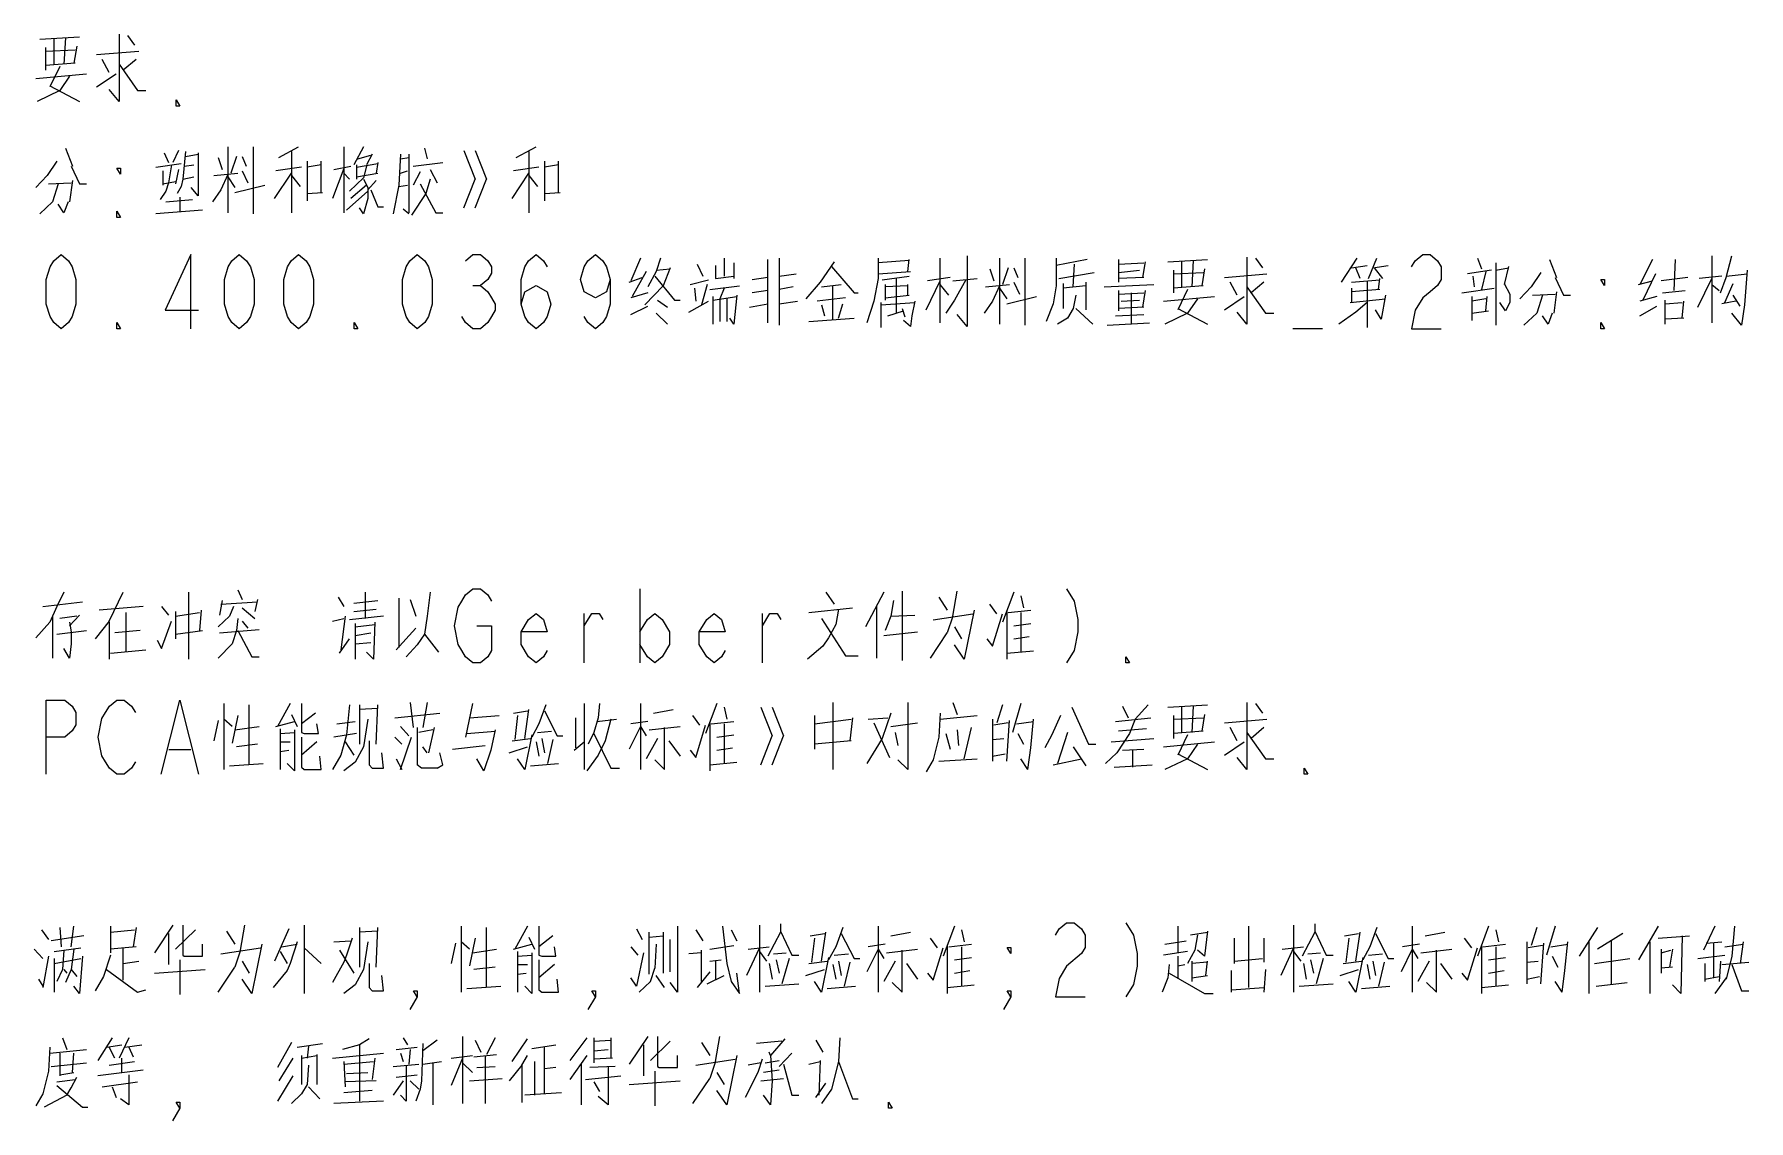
# Model space of a CAD drawing. Header units: millimetres. Extents: x 7 to 507, y -14 to 339.
# Drawn here: x 92.76 to 138.97, y 53.73 to 83 of the extents above; entities that cross this region are included whole.
import ezdxf

# ---------------------------------------------------------------- set-up
doc = ezdxf.new("R2010")
doc.units = ezdxf.units.MM
doc.header["$LTSCALE"] = 23.1
doc.layers.get('0').update_dxf_attribs({"linetype": 'CONTINUOUS'})

msp = doc.modelspace()

# ---------------------------------------------------------------- linework, layer by layer
at = {"color": 2}
for p, q in [((92.9084, 82.8668), (93.975, 82.9313)), ((93.2893, 82.1894), (93.2893, 82.8668)), ((93.5941, 82.899), (93.556, 82.1894)), ((95.2703, 82.9635), (95.4607, 82.7055)), ((93.0607, 82.641), (93.0607, 82.0281)), ((93.0607, 82.5442), (93.8607, 82.5765)), ((93.8988, 82.6732), (93.8226, 82.2216)), ((94.4322, 82.4474), (95.575, 82.5442)), ((94.775, 81.9635), (94.5845, 82.3184)), ((95.4988, 82.3184), (95.156, 82.0281)), ((92.7941, 81.8023), (94.1655, 81.9313)), ((93.8607, 82.2216), (93.0607, 82.1571)), ((93.4417, 82.1248), (93.175, 81.5764)), ((94.4322, 81.5764), (94.9655, 81.9313)), ((93.175, 81.6087), (93.975, 81.1894)), ((97.975, 79.9635), (97.975, 78.1894)), ((98.6607, 78.1571), (98.6607, 79.9635)), ((99.3465, 79.6732), (99.8798, 79.9635)), ((101.0988, 79.9635), (101.0988, 78.1894)), ((101.6322, 79.9635), (101.3655, 79.4797)), ((105.7465, 79.6732), (106.2798, 79.9635)), ((93.5941, 79.9313), (93.7845, 79.4474)), ((96.0322, 79.4152), (96.7179, 79.5119)), ((96.2607, 79.8023), (96.375, 79.5442)), ((96.6417, 79.8668), (96.4893, 79.5442)), ((96.8322, 79.7055), (97.175, 79.77)), ((97.7084, 79.6732), (97.8226, 79.3506)), ((98.2036, 79.7055), (98.0512, 79.2539)), ((98.356, 79.7055), (98.4703, 79.4474)), ((99.6893, 79.8345), (99.6893, 78.1894)), ((100.1084, 79.5764), (100.1084, 78.5119)), ((100.4893, 78.7377), (100.4893, 79.5764)), ((101.4417, 79.4152), (102.0131, 79.5119)), ((101.4798, 79.641), (101.8226, 79.7377)), ((101.8607, 79.77), (101.7084, 79.4797)), ((102.0131, 79.5442), (101.975, 79.2539)), ((102.6226, 79.77), (102.5845, 78.9313)), ((102.6226, 79.641), (102.8512, 79.6732)), ((102.8512, 79.77), (102.8512, 78.1894)), ((102.9655, 79.4474), (103.7655, 79.5442)), ((103.2703, 79.9313), (103.3465, 79.641)), ((104.3369, 79.8668), (104.6417, 79.0926)), ((104.6417, 79.8668), (104.9465, 79.0926)), ((106.0893, 79.8345), (106.0893, 78.1894)), ((106.5084, 79.5764), (106.5084, 78.5119)), ((106.8893, 78.7377), (106.8893, 79.5764)), ((93.7845, 79.0603), (93.7084, 78.4797)), ((96.2226, 79.3184), (96.2226, 78.9313)), ((96.2226, 78.9635), (96.5655, 79.0281)), ((96.6417, 79.3506), (96.5655, 78.9635)), ((96.756, 79.0926), (97.0607, 79.1571)), ((96.7941, 79.4474), (97.0607, 79.4797)), ((97.5941, 79.1893), (98.2417, 79.2539)), ((97.975, 79.1571), (98.1655, 78.8668)), ((98.356, 79.3184), (98.5084, 78.9958)), ((99.2322, 78.5765), (99.6893, 79.2539)), ((99.956, 79.4152), (99.2703, 79.3184)), ((99.6893, 79.1893), (99.9179, 78.899)), ((100.4893, 79.4797), (100.1084, 79.4152)), ((101.0988, 79.3829), (100.7941, 78.5765)), ((100.8322, 79.3506), (101.2893, 79.4474)), ((101.0988, 79.2539), (101.2512, 79.0926)), ((101.4417, 79.4797), (101.4417, 79.0926)), ((101.4417, 79.1571), (102.0131, 79.2539)), ((101.975, 79.0603), (101.7465, 78.8023)), ((102.6226, 79.2539), (102.8131, 79.3184)), ((103.156, 79.2861), (102.9655, 78.9313)), ((103.4226, 79.3506), (103.6131, 78.9958)), ((104.3369, 78.3184), (104.6417, 79.0926)), ((104.6417, 78.3184), (104.9465, 79.0926)), ((105.6322, 78.5765), (106.0893, 79.2539)), ((106.356, 79.4152), (105.6703, 79.3184)), ((106.0893, 79.1893), (106.3179, 78.899)), ((106.8893, 79.4797), (106.5084, 79.4152)), ((93.1369, 78.9635), (93.7465, 78.9958)), ((96.6798, 78.6087), (96.6798, 78.2216)), ((98.1655, 78.7377), (98.9655, 78.9313)), ((100.1084, 78.7055), (100.5274, 78.7377)), ((101.7465, 78.77), (101.175, 78.2539)), ((101.7084, 78.9313), (101.2893, 78.5765)), ((102.5845, 78.9313), (102.4322, 78.1571)), ((102.5845, 78.899), (102.8131, 78.9313)), ((106.5084, 78.7055), (106.9274, 78.7377)), ((97.2893, 78.2539), (96.0322, 78.1571)), ((96.2988, 78.4797), (97.0226, 78.5442)), ((101.6322, 78.1571), (101.5179, 78.3184)), ((102.8512, 78.1571), (102.6988, 78.2861)), ((109.0988, 76.9635), (108.8322, 76.3506)), ((110.6226, 76.8023), (110.775, 76.4797)), ((111.3465, 76.9635), (111.3465, 76.4797)), ((111.6131, 76.8345), (111.6131, 76.4152)), ((112.5274, 75.2216), (112.5274, 76.9313)), ((112.8322, 76.9635), (112.8322, 75.1571)), ((115.4988, 76.9635), (115.4988, 76.4152)), ((116.3369, 76.899), (115.4988, 76.8345)), ((116.2988, 76.6087), (116.3369, 76.9313)), ((117.175, 75.2216), (117.175, 76.9635)), ((118.775, 76.9635), (118.775, 75.1894)), ((119.4607, 75.1571), (119.4607, 76.9635)), ((121.1369, 76.9313), (120.2988, 76.77)), ((120.756, 76.1894), (120.7941, 76.8023)), ((121.975, 76.9313), (121.975, 76.3184)), ((121.975, 76.8023), (122.6607, 76.8345)), ((122.6988, 76.8668), (122.6226, 76.4474)), ((123.3084, 76.8668), (124.375, 76.9313)), ((123.6893, 76.1894), (123.6893, 76.8668)), ((123.9941, 76.899), (123.956, 76.1894)), ((125.6703, 76.9635), (125.8607, 76.7055)), ((127.9941, 76.3184), (128.4131, 76.9635)), ((128.2607, 76.7055), (128.6798, 76.77)), ((128.7179, 76.4152), (128.9464, 76.9635)), ((128.8322, 76.7055), (129.2512, 76.77)), ((131.6512, 76.9635), (131.7655, 76.6732)), ((132.1464, 76.8345), (132.1464, 75.1571)), ((132.4893, 76.7377), (132.375, 76.2539)), ((133.5941, 76.9313), (133.7845, 76.4474)), ((136.375, 76.9313), (136.0322, 76.2539)), ((136.9845, 76.9313), (136.9465, 76.0926)), ((137.975, 77.0281), (137.975, 75.2216)), ((108.7941, 76.3184), (109.1369, 76.4474)), ((109.2512, 76.6087), (108.8703, 75.9313)), ((109.5179, 76.641), (109.8988, 76.6732)), ((110.4322, 76.2539), (110.9274, 76.3829)), ((110.8893, 76.2539), (110.7369, 75.7055)), ((112.5274, 76.4474), (112.1084, 76.3829)), ((112.8322, 76.4797), (113.2893, 76.5442)), ((113.975, 76.1894), (114.5084, 76.2539)), ((115.4988, 76.4152), (115.3846, 75.8023)), ((115.4988, 76.5442), (116.375, 76.6087)), ((115.6131, 76.3829), (116.3369, 76.4797)), ((115.6893, 76.2539), (115.6893, 75.8345)), ((115.9941, 75.4797), (115.9941, 76.4152)), ((116.2988, 75.9635), (116.2988, 76.2539)), ((116.7941, 75.5764), (117.175, 76.3506)), ((117.4417, 76.4474), (116.8322, 76.3506)), ((117.4036, 75.9635), (117.175, 76.2539)), ((117.5179, 76.3506), (118.1655, 76.4152)), ((118.3941, 76.1894), (119.0417, 76.2539)), ((118.5084, 76.6732), (118.6226, 76.3506)), ((119.0036, 76.7055), (118.8512, 76.2539)), ((119.156, 76.7055), (119.2703, 76.4474)), ((119.156, 76.3184), (119.3084, 75.9958)), ((120.375, 76.4152), (121.3274, 76.5765)), ((120.4893, 76.2861), (120.4893, 75.6087)), ((121.0988, 76.3184), (121.0988, 75.5764)), ((121.5941, 76.1894), (122.9274, 76.2539)), ((121.975, 76.5765), (122.5465, 76.641)), ((122.6607, 76.4474), (121.975, 76.4152)), ((123.4607, 76.641), (123.4607, 76.0281)), ((123.4607, 76.5442), (124.2607, 76.5765)), ((124.2988, 76.6732), (124.2226, 76.2216)), ((124.8322, 76.4474), (125.975, 76.5442)), ((125.175, 75.9635), (124.9845, 76.3184)), ((125.8988, 76.3184), (125.556, 76.0281)), ((128.2607, 76.3184), (129.0226, 76.3829)), ((128.4893, 76.4152), (128.375, 76.7055)), ((128.6798, 76.3506), (128.6798, 75.0926)), ((128.8703, 76.7055), (129.0988, 76.4152)), ((128.9846, 76.1248), (129.0226, 76.4152)), ((132.0322, 76.641), (131.3845, 76.5442)), ((131.575, 76.1894), (131.5369, 76.4797)), ((131.8798, 76.6087), (131.7655, 76.1248)), ((132.1464, 76.641), (132.4893, 76.7055)), ((135.9941, 76.2539), (136.375, 76.3506)), ((136.4512, 76.5442), (136.1084, 75.8345)), ((137.3274, 76.4474), (136.6036, 76.3506)), ((137.5941, 75.641), (137.975, 76.4152)), ((138.2417, 76.4797), (137.6322, 76.4152)), ((137.975, 76.2539), (138.1655, 76.0926)), ((138.3179, 75.77), (138.5464, 76.2861)), ((138.356, 76.4797), (138.9274, 76.5442)), ((104.5798, 76.227), (104.7798, 76.227)), ((109.2893, 76.0281), (108.8322, 75.899)), ((109.556, 75.8345), (109.8226, 75.641)), ((110.3941, 75.5119), (110.9274, 75.8023)), ((110.5465, 76.1571), (110.5845, 75.8023)), ((110.9655, 76.1248), (111.7655, 76.2216)), ((111.0417, 75.9313), (111.0417, 75.1894)), ((111.0417, 75.8345), (111.6893, 75.9313)), ((111.3465, 76.1571), (111.2322, 75.8668)), ((111.2322, 75.8668), (111.2322, 75.2539)), ((111.4226, 75.8668), (111.4226, 75.2539)), ((112.5274, 76.0926), (112.1084, 76.0281)), ((113.2131, 76.1894), (112.8322, 76.1248)), ((112.8322, 75.7377), (113.3274, 75.8023)), ((114.6226, 75.899), (113.8607, 75.8023)), ((114.2798, 75.3184), (114.2798, 76.2216)), ((115.3846, 75.8023), (115.1941, 75.2216)), ((116.2988, 76.2216), (115.6893, 76.1894)), ((115.6893, 75.899), (116.3369, 75.9635)), ((118.775, 76.1571), (118.9655, 75.8668)), ((118.9655, 75.7377), (119.7655, 75.9313)), ((121.0988, 76.2216), (120.4893, 76.1571)), ((121.975, 76.0926), (121.975, 75.5442)), ((121.975, 75.9958), (122.6607, 76.0281)), ((122.0512, 75.8023), (122.5465, 75.8345)), ((122.3179, 76.0281), (122.3179, 75.1894)), ((122.6988, 76.0926), (122.6226, 75.641)), ((123.1941, 75.8023), (124.5655, 75.9313)), ((124.2607, 76.2216), (123.4607, 76.1571)), ((123.8417, 76.1248), (123.575, 75.5764)), ((124.8322, 75.5764), (125.3655, 75.9313)), ((128.2226, 75.77), (129.175, 75.8668)), ((128.2607, 76.1571), (128.2607, 75.77)), ((129.0226, 76.1248), (128.2607, 76.0603)), ((131.2322, 76.0281), (132.1084, 76.1571)), ((131.4988, 75.9313), (131.4988, 75.2861)), ((131.8798, 75.8668), (131.4988, 75.8023)), ((131.8798, 75.5442), (131.9179, 75.9313)), ((133.1369, 75.9635), (133.7465, 75.9958)), ((133.7845, 76.0603), (133.7084, 75.4797)), ((136.4893, 75.9313), (136.0322, 75.8023)), ((136.6417, 76.0281), (137.2512, 76.0926)), ((136.7179, 75.1894), (136.7179, 75.8345)), ((137.175, 75.3506), (137.2131, 75.8023)), ((138.6226, 75.8023), (138.2417, 75.7377)), ((138.7369, 75.6732), (138.5464, 75.9635)), ((108.8322, 75.4474), (109.2893, 75.6732)), ((109.8226, 75.1894), (109.5179, 75.4797)), ((112.0322, 75.641), (112.5274, 75.7377)), ((113.6322, 75.2539), (114.8512, 75.3506)), ((113.975, 75.7055), (114.0512, 75.4152)), ((114.4322, 75.3506), (114.5465, 75.7377)), ((115.575, 75.77), (115.575, 75.0926)), ((115.575, 75.7055), (116.4893, 75.77)), ((115.7655, 75.4152), (116.1846, 75.5442)), ((116.1465, 75.6087), (116.2226, 75.3829)), ((120.8322, 75.6087), (121.2893, 75.1894)), ((121.8988, 75.4152), (122.6607, 75.4474)), ((122.6607, 75.641), (121.975, 75.6087)), ((123.575, 75.6087), (124.375, 75.1894)), ((131.4988, 75.4797), (131.956, 75.5442)), ((132.4131, 75.5442), (132.2607, 75.77)), ((136.0322, 75.4152), (136.4893, 75.6732)), ((136.7179, 75.7377), (137.175, 75.77)), ((137.2131, 75.3506), (136.7179, 75.3184)), ((121.6703, 75.1571), (122.8131, 75.2216)), ((127.4798, 75.0603), (126.6798, 75.0603)), ((94.775, 67.1894), (95.156, 67.9635)), ((96.9084, 67.9635), (96.9084, 66.1571)), ((98.2417, 68.0281), (98.356, 67.77)), ((101.6703, 67.9635), (101.6703, 67.2539)), ((109.0798, 68.0603), (109.0798, 66.0603)), ((114.0893, 67.9635), (114.3179, 67.641)), ((115.6512, 67.9635), (115.156, 67.0281)), ((116.1465, 67.9958), (116.1465, 66.1248)), ((117.5179, 67.3184), (117.6322, 67.9958)), ((119.156, 67.9635), (118.8512, 67.1571)), ((92.9845, 67.5765), (94.0512, 67.7055)), ((95.6893, 67.5765), (94.5084, 67.4797)), ((96.1846, 67.5765), (96.375, 67.3506)), ((97.2512, 67.4797), (97.2131, 66.9313)), ((97.8226, 67.7377), (97.7465, 67.3506)), ((97.7846, 67.641), (98.775, 67.7055)), ((98.356, 67.5442), (98.6988, 67.2539)), ((98.775, 67.77), (98.6988, 67.4474)), ((100.9465, 67.8345), (101.0988, 67.5765)), ((101.3655, 67.6732), (102.0131, 67.7377)), ((101.3655, 67.4474), (101.975, 67.5119)), ((102.5845, 67.8023), (102.5845, 66.4797)), ((102.8893, 67.77), (103.0417, 67.3184)), ((113.6322, 67.4152), (114.8131, 67.5442)), ((115.4607, 67.5765), (115.4607, 66.1894)), ((117.1369, 67.8345), (117.3655, 67.4797)), ((118.6988, 67.3829), (118.5084, 67.641)), ((119.0036, 67.4152), (119.6131, 67.4797)), ((119.3465, 67.8668), (119.4226, 67.5442)), ((93.2512, 67.3184), (93.2512, 66.1894)), ((93.8988, 67.3184), (93.4417, 67.2539)), ((93.975, 67.3506), (93.7084, 67.0603)), ((94.775, 67.1894), (94.3941, 66.7055)), ((94.775, 67.1571), (94.775, 66.1571)), ((95.2322, 66.3506), (95.2322, 67.4152)), ((96.5655, 67.4474), (96.5655, 66.7055)), ((96.5655, 67.3184), (97.2131, 67.4152)), ((98.356, 67.1894), (98.5084, 66.9958)), ((100.7941, 67.1894), (101.0988, 67.2539)), ((101.1369, 67.3184), (101.0226, 66.4152)), ((102.1655, 67.3184), (101.2512, 67.2216)), ((101.4036, 67.1248), (101.4036, 66.1571)), ((101.4036, 67.0281), (101.9369, 67.0926)), ((107.5798, 66.0603), (107.5798, 67.3937)), ((112.3798, 66.0603), (112.3798, 67.3937)), ((115.8417, 67.3184), (116.4893, 67.3506)), ((116.9845, 67.2216), (118.0512, 67.3829)), ((117.5179, 67.3184), (117.3655, 66.8668)), ((117.556, 67.0281), (117.7465, 66.7055)), ((118.9655, 67.4474), (118.9655, 66.1571)), ((119.156, 67.0603), (119.6131, 67.1248)), ((119.3465, 67.4152), (119.3465, 66.3506)), ((93.3655, 66.8345), (94.1655, 66.9313)), ((95.6131, 66.9313), (94.9274, 66.8668)), ((96.5655, 66.8345), (97.2893, 66.9313)), ((97.7465, 66.8668), (98.8131, 66.9635)), ((100.9846, 66.3184), (101.2512, 66.7055)), ((101.4036, 66.8023), (101.8226, 66.8668)), ((101.4036, 66.5765), (101.8226, 66.6087)), ((102.5084, 66.4152), (103.0417, 66.9958)), ((115.6512, 66.8023), (116.5655, 66.899)), ((116.9084, 66.1894), (117.3655, 66.8668)), ((119.156, 66.7055), (119.575, 66.77)), ((94.8131, 66.3184), (95.7655, 66.4152)), ((118.9655, 66.3184), (119.6893, 66.3829)), ((97.8607, 64.9635), (97.8607, 63.1894)), ((98.5465, 63.3184), (98.5465, 64.9313)), ((99.6512, 64.9635), (99.3084, 64.3506)), ((100.3369, 64.7055), (99.956, 64.4152)), ((101.5179, 64.9313), (101.5179, 63.8668)), ((102.0131, 64.8345), (101.5179, 64.8023)), ((101.975, 63.8668), (102.0131, 64.9313)), ((102.4703, 64.5764), (103.6893, 64.7055)), ((102.8893, 64.9958), (102.9655, 64.3184)), ((103.3465, 64.9958), (103.2322, 64.3184)), ((104.5655, 64.9635), (104.375, 64.0603)), ((105.6703, 64.7055), (106.0512, 64.77)), ((105.975, 64.0281), (106.0893, 64.8023)), ((107.575, 64.9635), (107.575, 63.1894)), ((109.0988, 64.9635), (109.0988, 63.1894)), ((109.4417, 64.7055), (109.975, 64.8023)), ((111.156, 64.9635), (110.8512, 64.1571)), ((111.3465, 64.8668), (111.4226, 64.5442)), ((112.3369, 64.8668), (112.6417, 64.0926)), ((112.6417, 64.8668), (112.9465, 64.0926)), ((114.2798, 64.9958), (114.2798, 63.1894)), ((117.5179, 64.9958), (117.6322, 64.6732)), ((118.8512, 64.9313), (118.6988, 64.4474)), ((119.3465, 64.9635), (119.1179, 64.1894)), ((122.0893, 64.899), (122.2417, 64.5764)), ((123.3084, 64.8668), (124.375, 64.9313)), ((123.6893, 64.1894), (123.6893, 64.8668)), ((123.9941, 64.899), (123.956, 64.1894)), ((125.6703, 64.9635), (125.8607, 64.7055)), ((97.7084, 64.5119), (97.5941, 63.9635)), ((98.0893, 64.3506), (97.8607, 64.5442)), ((98.2417, 64.641), (98.0893, 63.899)), ((98.1655, 64.2539), (98.8131, 64.3506)), ((99.2703, 64.3506), (99.7655, 64.4797)), ((99.3846, 64.2861), (99.3846, 63.1894)), ((99.6893, 64.6732), (99.8417, 64.3506)), ((100.9084, 64.4152), (101.4036, 64.4797)), ((102.6226, 64.3506), (102.8512, 64.0926)), ((103.0798, 64.3184), (103.0798, 63.3184)), ((103.4988, 64.2539), (103.1179, 64.1894)), ((103.5369, 64.3184), (103.3845, 63.641)), ((104.4893, 64.5764), (105.2893, 64.641)), ((105.7845, 64.641), (105.7084, 63.9958)), ((107.3465, 64.5764), (107.3465, 63.77)), ((107.9179, 64.4797), (108.4512, 64.5442)), ((108.2988, 64.5442), (108.1464, 63.9635)), ((109.0988, 64.3506), (108.7941, 63.7377)), ((109.2893, 64.4797), (108.8322, 64.4152)), ((109.0988, 64.3506), (109.2512, 64.0926)), ((109.3274, 64.2539), (110.1655, 64.3506)), ((109.7465, 63.1894), (109.7465, 64.3184)), ((110.6988, 64.3829), (110.5084, 64.641)), ((110.9655, 64.4474), (110.9655, 63.1571)), ((111.0036, 64.4152), (111.6131, 64.4797)), ((111.3465, 64.4152), (111.3465, 63.3506)), ((113.7845, 64.641), (113.7845, 63.7377)), ((113.7845, 64.4152), (114.775, 64.5442)), ((114.8131, 64.5764), (114.7369, 63.9635)), ((115.2322, 64.5442), (115.7655, 64.5764)), ((115.3846, 64.4474), (115.8036, 63.5119)), ((115.8417, 64.3506), (116.5655, 64.4474)), ((117.175, 64.5442), (118.1655, 64.641)), ((117.6322, 64.2539), (117.6703, 63.8345)), ((117.8226, 63.4797), (118.0131, 64.3184)), ((118.5846, 64.5442), (118.5846, 63.4152)), ((119.0036, 64.4474), (118.6226, 64.3829)), ((118.9655, 63.4152), (119.0417, 64.5119)), ((119.2322, 64.4152), (119.6893, 64.4797)), ((121.8988, 64.4797), (122.8512, 64.5764)), ((122.7369, 64.2861), (121.975, 64.2216)), ((123.4607, 64.641), (123.4607, 64.0281)), ((123.4607, 64.5442), (124.2607, 64.5764)), ((124.2988, 64.6732), (124.2226, 64.2216)), ((124.8322, 64.4474), (125.975, 64.5442)), ((125.175, 63.9635), (124.9845, 64.3184)), ((125.8988, 64.3184), (125.556, 64.0281)), ((98.775, 63.8668), (98.2036, 63.8023)), ((99.3846, 64.1571), (99.7655, 64.1894)), ((99.3846, 63.9313), (99.6512, 63.9313)), ((100.375, 63.9313), (99.956, 63.5764)), ((101.4417, 64.1571), (100.8322, 64.0603)), ((101.1369, 63.9313), (101.3655, 63.5764)), ((102.4703, 64.0603), (102.6607, 63.8668)), ((102.6226, 63.1894), (102.9274, 64.0603)), ((103.3465, 63.641), (103.2322, 63.8023)), ((104.0322, 63.7377), (104.9084, 63.8345)), ((104.4131, 64.1571), (105.175, 64.2216)), ((105.556, 63.641), (106.0512, 63.8023)), ((105.6322, 63.9635), (106.1274, 64.0281)), ((106.2798, 63.9313), (106.356, 63.5442)), ((106.3179, 64.1894), (106.6988, 64.2216)), ((106.4322, 64.0281), (106.5084, 63.641)), ((106.7369, 63.9958), (106.5845, 63.3506)), ((107.3084, 63.7055), (107.575, 63.9313)), ((109.556, 64.0281), (109.2512, 63.4797)), ((109.8607, 63.9635), (110.1655, 63.5442)), ((111.156, 64.0603), (111.6131, 64.1248)), ((111.156, 63.7055), (111.575, 63.77)), ((112.3369, 63.3184), (112.6417, 64.0926)), ((112.6417, 63.3184), (112.9465, 64.0926)), ((114.775, 63.9635), (113.7845, 63.8668)), ((115.956, 64.1894), (116.0322, 63.8345)), ((117.3274, 64.1571), (117.4417, 63.7377)), ((118.5846, 63.9958), (118.8893, 64.0281)), ((119.2703, 64.1571), (119.4226, 63.8668)), ((120.6036, 64.1894), (120.3369, 63.3506)), ((120.756, 63.8023), (121.0988, 63.2861)), ((121.7845, 63.9313), (122.9274, 64.0281)), ((123.1941, 63.8023), (124.5655, 63.9313)), ((124.2607, 64.2216), (123.4607, 64.1571)), ((123.8417, 64.1248), (123.575, 63.5764)), ((124.8322, 63.5764), (125.3655, 63.9313)), ((96.3798, 63.727), (96.9798, 63.727)), ((98.0131, 63.2861), (98.9274, 63.3506)), ((99.3846, 63.6732), (99.6131, 63.7055)), ((102.5084, 63.4797), (102.6607, 63.1894)), ((106.1274, 63.2861), (106.8893, 63.3506)), ((109.7465, 63.1894), (109.4798, 63.4474)), ((110.9655, 63.3184), (111.6893, 63.3829)), ((117.1369, 63.4152), (118.1655, 63.4797)), ((118.5846, 63.5442), (118.9274, 63.6087)), ((119.5369, 63.1894), (119.3465, 63.4797)), ((120.2226, 63.3184), (120.9845, 63.4797)), ((121.8607, 63.2539), (122.8893, 63.3184)), ((122.0893, 63.7055), (122.6607, 63.7377)), ((122.356, 63.7055), (122.356, 63.2539)), ((123.575, 63.6087), (124.375, 63.1894)), ((92.9464, 58.8668), (93.1369, 58.6087)), ((94.0893, 58.7055), (93.2131, 58.5765)), ((93.4417, 58.9313), (93.4798, 58.4152)), ((93.7465, 58.4152), (93.8226, 58.9636)), ((94.8131, 58.9636), (94.8131, 58.2539)), ((94.8131, 58.8023), (95.4607, 58.8668)), ((95.4988, 58.9313), (95.4226, 58.4152)), ((96.4893, 58.9958), (95.9941, 58.2539)), ((96.375, 58.77), (96.375, 57.9313)), ((97.0988, 58.8668), (96.5655, 58.3506)), ((97.9369, 58.8345), (98.1655, 58.4797)), ((98.3179, 58.3184), (98.4322, 58.9958)), ((99.6131, 58.899), (99.2322, 58.0281)), ((100.0322, 58.9958), (100.0322, 57.1571)), ((101.5179, 58.9313), (101.5179, 57.8668)), ((102.0131, 58.8345), (101.5179, 58.8023)), ((101.975, 57.8668), (102.0131, 58.9313)), ((104.2607, 58.9636), (104.2607, 57.1894)), ((104.9465, 57.3184), (104.9465, 58.9313)), ((106.0512, 58.9636), (105.7084, 58.3506)), ((106.7369, 58.7055), (106.356, 58.4152)), ((108.9846, 58.899), (109.1369, 58.6087)), ((109.3274, 57.6732), (109.3274, 58.8023)), ((109.3274, 58.6732), (109.7084, 58.7055)), ((109.7084, 58.8023), (109.7084, 57.7055)), ((110.5845, 58.8668), (110.775, 58.5765)), ((111.5369, 58.8668), (111.6893, 58.5765)), ((112.2988, 58.9958), (112.2988, 57.1894)), ((112.8703, 58.8023), (112.5274, 58.1571)), ((112.8703, 59.0281), (112.8703, 58.8345)), ((113.6703, 58.7055), (114.0512, 58.77)), ((113.975, 58.0281), (114.0893, 58.8023)), ((115.4988, 58.9636), (115.4988, 57.1894)), ((115.8417, 58.7055), (116.375, 58.8023)), ((117.556, 58.9636), (117.2512, 58.1571)), ((117.7465, 58.8668), (117.8226, 58.5442)), ((123.575, 58.9636), (123.575, 58.2539)), ((123.9179, 58.7377), (124.375, 58.8023)), ((125.4798, 58.9636), (125.4798, 57.3184)), ((126.6988, 58.9958), (126.6988, 57.1894)), ((127.2703, 58.8023), (126.9274, 58.1571)), ((127.2703, 59.0281), (127.2703, 58.8345)), ((128.0703, 58.7055), (128.4512, 58.77)), ((128.375, 58.0281), (128.4893, 58.8023)), ((129.8988, 58.9636), (129.8988, 57.1894)), ((130.2417, 58.7055), (130.775, 58.8023)), ((131.956, 58.9636), (131.6512, 58.1571)), ((132.1464, 58.8668), (132.2226, 58.5442)), ((133.2512, 58.9313), (133.0988, 58.4474)), ((133.7465, 58.9636), (133.5179, 58.1894)), ((134.8893, 58.9313), (134.3941, 58.1571)), ((135.575, 58.77), (134.8893, 58.3506)), ((136.5274, 58.9636), (135.9941, 58.0603)), ((136.5274, 58.641), (137.3655, 58.7055)), ((138.0512, 58.9636), (137.7465, 58.3184)), ((92.756, 58.3506), (92.9845, 58.0926)), ((93.2893, 58.2861), (94.0131, 58.3829)), ((95.4988, 58.4152), (94.8131, 58.3506)), ((95.156, 57.5119), (95.156, 58.3829)), ((97.7846, 58.2216), (98.8512, 58.3829)), ((98.3179, 58.3184), (98.1655, 57.8668)), ((99.3846, 58.2861), (99.575, 57.9636)), ((99.4226, 58.4152), (99.8417, 58.4797)), ((100.0322, 58.3829), (100.4893, 57.9636)), ((100.8322, 58.5442), (101.2893, 58.5765)), ((100.9846, 58.3184), (101.3655, 57.7055)), ((104.1084, 58.5119), (103.9941, 57.9636)), ((104.4893, 58.3506), (104.2607, 58.5442)), ((104.6417, 58.641), (104.4893, 57.899)), ((104.5655, 58.2539), (105.2131, 58.3506)), ((105.6703, 58.3506), (106.1655, 58.4797)), ((105.7845, 58.2861), (105.7845, 57.1894)), ((106.0893, 58.6732), (106.2417, 58.3506)), ((108.8322, 58.4152), (109.0226, 58.1894)), ((109.5179, 58.4797), (109.4798, 57.8345)), ((109.8988, 57.7377), (109.8988, 58.6087)), ((110.7369, 58.2539), (110.3941, 58.2216)), ((110.7369, 57.4797), (110.7369, 58.3184)), ((110.9655, 58.3506), (111.6131, 58.4474)), ((112.2988, 58.3829), (111.956, 57.641)), ((111.9941, 58.3506), (112.5655, 58.4152)), ((112.2988, 58.2861), (112.4893, 58.0281)), ((112.6798, 58.2216), (113.0226, 58.2539)), ((113.7845, 58.641), (113.7084, 57.9958)), ((115.4988, 58.3506), (115.1941, 57.7377)), ((115.6893, 58.4797), (115.2322, 58.4152)), ((115.4988, 58.3506), (115.6512, 58.0926)), ((115.7274, 58.2539), (116.5655, 58.3506)), ((116.1465, 57.1894), (116.1465, 58.3184)), ((117.0988, 58.3829), (116.9084, 58.641)), ((117.3655, 58.4474), (117.3655, 57.1571)), ((117.4036, 58.4152), (118.0131, 58.4797)), ((117.7465, 58.4152), (117.7465, 57.3506)), ((123.8417, 58.2861), (123.1941, 58.1894)), ((123.2322, 58.4797), (123.8036, 58.5765)), ((125.0988, 58.641), (125.0988, 57.9636)), ((125.8988, 58.641), (125.8988, 57.9958)), ((126.6988, 58.3829), (126.356, 57.641)), ((126.3941, 58.3506), (126.9655, 58.4152)), ((126.6988, 58.2861), (126.8893, 58.0281)), ((127.0798, 58.2216), (127.4226, 58.2539)), ((128.1845, 58.641), (128.1084, 57.9958)), ((129.8988, 58.3506), (129.5941, 57.7377)), ((130.0893, 58.4797), (129.6322, 58.4152)), ((129.8988, 58.3506), (130.0512, 58.0926)), ((130.1274, 58.2539), (130.9655, 58.3506)), ((130.5465, 57.1894), (130.5465, 58.3184)), ((131.4988, 58.3829), (131.3084, 58.641)), ((131.7655, 58.4474), (131.7655, 57.1571)), ((131.8036, 58.4152), (132.4131, 58.4797)), ((132.1464, 58.4152), (132.1464, 57.3506)), ((132.9846, 58.5442), (132.9846, 57.4152)), ((133.4036, 58.4474), (133.0226, 58.3829)), ((133.3655, 57.4152), (133.4417, 58.5119)), ((133.6322, 58.4152), (134.0893, 58.4797)), ((134.6607, 58.5765), (134.6607, 57.1571)), ((135.2703, 57.4152), (135.2703, 58.5765)), ((136.2988, 58.5442), (136.2988, 57.1571)), ((136.6036, 58.3506), (136.6036, 57.7055)), ((136.6036, 58.2539), (136.8703, 58.3184)), ((136.9084, 58.3506), (136.8322, 57.8668)), ((137.8226, 58.5119), (138.2417, 58.5442)), ((138.0131, 58.5119), (138.0131, 57.5765)), ((138.3179, 58.4152), (138.8131, 58.4797)), ((138.8131, 58.5442), (138.7369, 57.9636)), ((93.1369, 58.1571), (92.9845, 57.3184)), ((93.2893, 58.0926), (93.2893, 57.1894)), ((93.2893, 57.9636), (94.0131, 58.0926)), ((93.556, 57.8023), (93.6322, 57.7055)), ((93.7465, 57.8023), (93.8988, 57.6087)), ((95.156, 57.9636), (95.575, 58.0281)), ((95.9941, 57.7055), (97.3655, 57.8023)), ((96.6798, 58.0603), (96.6798, 57.1248)), ((97.7084, 57.1894), (98.1655, 57.8668)), ((98.356, 58.0281), (98.5465, 57.7055)), ((105.175, 57.8668), (104.6036, 57.8023)), ((105.7845, 58.1571), (106.1655, 58.1894)), ((105.7845, 57.9313), (106.0512, 57.9313)), ((106.775, 57.9313), (106.356, 57.5765)), ((110.9655, 58.0281), (111.2703, 58.0603)), ((111.1179, 58.0281), (111.1179, 57.5442)), ((112.5655, 57.9636), (112.6417, 57.5442)), ((112.756, 58.0603), (112.8322, 57.7055)), ((113.0988, 58.0926), (112.9084, 57.4152)), ((113.556, 57.641), (114.0512, 57.8023)), ((113.6322, 57.9636), (114.1274, 58.0281)), ((114.2798, 57.9313), (114.356, 57.5442)), ((114.3179, 58.1894), (114.6988, 58.2216)), ((114.4322, 58.0281), (114.5084, 57.641)), ((114.7369, 57.9958), (114.5845, 57.3506)), ((115.956, 58.0281), (115.6512, 57.4797)), ((116.2607, 57.9636), (116.5655, 57.5442)), ((117.556, 58.0603), (118.0131, 58.1248)), ((117.556, 57.7055), (117.975, 57.77)), ((123.575, 58.1571), (123.575, 57.5765)), ((123.575, 57.899), (123.7655, 57.9313)), ((123.956, 58.0281), (123.956, 57.4797)), ((124.375, 57.9958), (123.956, 57.9636)), ((124.3369, 57.641), (124.375, 58.0281)), ((125.0226, 57.1894), (125.0226, 57.77)), ((125.0988, 58.0281), (125.8607, 58.0926)), ((125.9369, 57.8023), (125.8988, 57.1894)), ((126.9655, 57.9636), (127.0417, 57.5442)), ((127.156, 58.0603), (127.2322, 57.7055)), ((127.4988, 58.0926), (127.3084, 57.4152)), ((127.956, 57.641), (128.4512, 57.8023)), ((128.0322, 57.9636), (128.5274, 58.0281)), ((128.6798, 57.9313), (128.756, 57.5442)), ((128.7179, 58.1894), (129.0988, 58.2216)), ((128.8322, 58.0281), (128.9084, 57.641)), ((129.1369, 57.9958), (128.9846, 57.3506)), ((130.356, 58.0281), (130.0512, 57.4797)), ((130.6607, 57.9636), (130.9655, 57.5442)), ((131.956, 58.0603), (132.4131, 58.1248)), ((131.956, 57.7055), (132.375, 57.77)), ((132.9846, 57.9958), (133.2893, 58.0281)), ((133.6703, 58.1571), (133.8226, 57.8668)), ((134.8131, 57.9636), (135.7655, 58.0926)), ((136.9084, 57.8668), (136.6036, 57.8345)), ((137.5941, 58.0926), (138.3179, 58.1894)), ((137.7845, 57.9636), (137.7845, 57.4797)), ((138.2036, 58.0281), (138.1655, 57.4797)), ((138.2417, 57.9313), (138.9655, 57.9958)), ((92.8703, 57.5442), (92.9845, 57.3506)), ((104.4131, 57.2861), (105.3274, 57.3506)), ((105.7845, 57.6732), (106.0131, 57.7055)), ((109.7465, 57.3184), (109.5179, 57.641)), ((110.9655, 57.7377), (110.6226, 57.3184)), ((110.8893, 57.4152), (111.3465, 57.641)), ((112.4512, 57.3506), (113.3655, 57.4152)), ((114.1274, 57.2861), (114.8893, 57.3506)), ((116.1465, 57.1894), (115.8798, 57.4474)), ((117.3655, 57.3184), (118.0893, 57.3829)), ((123.956, 57.5765), (124.375, 57.641)), ((125.0226, 57.2539), (125.8988, 57.3184)), ((126.8512, 57.3506), (127.7655, 57.4152)), ((128.5274, 57.2861), (129.2893, 57.3506)), ((130.5465, 57.1894), (130.2798, 57.4474)), ((131.7655, 57.3184), (132.4893, 57.3829)), ((132.9846, 57.5442), (133.3274, 57.6087)), ((133.9369, 57.1894), (133.7465, 57.4797)), ((134.8512, 57.3506), (135.6893, 57.4474)), ((137.7845, 57.5442), (138.1655, 57.6087)), ((138.356, 57.5765), (138.0512, 57.1571)), ((93.5179, 55.9635), (93.6322, 55.641)), ((94.8512, 55.9635), (94.4703, 55.3506)), ((95.3084, 55.9635), (95.0417, 55.4152)), ((102.6988, 55.9635), (102.8131, 55.77)), ((104.2988, 55.9958), (104.2988, 54.1894)), ((105.175, 55.9635), (104.9465, 55.5119)), ((105.6322, 55.3184), (106.0512, 55.9313)), ((107.6512, 55.9635), (107.1941, 55.3506)), ((107.8417, 55.9635), (107.8417, 55.2861)), ((108.2988, 55.9635), (108.2988, 55.4152)), ((109.2893, 55.9958), (108.7941, 55.2539)), ((111.1179, 55.3184), (111.2322, 55.9958)), ((93.175, 55.5442), (94.1655, 55.641)), ((93.4417, 55.5442), (93.4417, 54.9313)), ((93.7845, 55.0281), (93.8226, 55.5442)), ((94.6988, 55.7055), (95.1179, 55.77)), ((94.9274, 55.4152), (94.775, 55.7055)), ((95.1941, 55.7055), (95.6512, 55.77)), ((95.3084, 55.7055), (95.4226, 55.4474)), ((99.6893, 55.8345), (99.3084, 55.1571)), ((99.8417, 55.7055), (100.5274, 55.8023)), ((99.956, 55.4797), (99.956, 54.7055)), ((99.956, 55.4152), (100.375, 55.4797)), ((100.1465, 55.7377), (100.1084, 55.4152)), ((100.375, 55.5119), (100.375, 54.7055)), ((100.7941, 55.4152), (102.1655, 55.5442)), ((101.5179, 55.77), (101.5179, 54.2539)), ((102.5084, 55.641), (103.0798, 55.7055)), ((102.6226, 55.5442), (102.6988, 55.3184)), ((102.8893, 55.641), (102.8512, 55.2539)), ((103.6131, 55.899), (103.2322, 55.6087)), ((103.9941, 55.4152), (104.5655, 55.4797)), ((104.6036, 55.4474), (105.2131, 55.5119)), ((104.6417, 55.899), (104.7941, 55.5765)), ((104.9084, 55.4797), (104.9084, 54.1894)), ((105.8988, 55.2216), (106.0512, 55.4797)), ((106.1655, 55.6732), (106.8131, 55.77)), ((106.5084, 54.4474), (106.5084, 55.7055)), ((107.6512, 55.4797), (107.1941, 54.8345)), ((107.8417, 55.8668), (108.2988, 55.899)), ((107.8417, 55.6087), (108.2226, 55.641)), ((109.175, 55.77), (109.175, 54.9313)), ((109.8988, 55.8668), (109.3655, 55.3506)), ((110.7369, 55.8345), (110.9655, 55.4797)), ((112.9084, 55.8668), (112.2226, 55.8023)), ((113.175, 55.5442), (112.8322, 55.1894)), ((113.8226, 55.899), (114.0131, 55.5765)), ((93.2131, 55.1894), (94.1655, 55.2861)), ((93.4417, 54.9635), (93.8226, 55.0281)), ((95.6893, 55.0926), (94.4703, 54.9313)), ((94.775, 55.2216), (95.4607, 55.3184)), ((95.1179, 55.0281), (95.1179, 55.4152)), ((99.7274, 55.4152), (99.3465, 54.8023)), ((101.0988, 55.3184), (101.1369, 54.641)), ((101.0988, 55.2539), (101.8988, 55.3184)), ((101.175, 54.9958), (101.7465, 55.0281)), ((101.9369, 55.4152), (101.8607, 54.8345)), ((102.4322, 55.1894), (103.1179, 55.2539)), ((103.2322, 55.2539), (103.7274, 55.3184)), ((103.4988, 55.2861), (103.4988, 54.1571)), ((104.2988, 55.4152), (103.9941, 54.6732)), ((104.2988, 55.2861), (104.5655, 55.0281)), ((104.6798, 55.1571), (105.175, 55.1894)), ((105.8988, 55.2216), (105.556, 54.8023)), ((105.8988, 55.2216), (105.8988, 54.2216)), ((106.2417, 55.3184), (106.2417, 54.4152)), ((106.8131, 55.1571), (106.5084, 55.1248)), ((107.4988, 55.2539), (107.4988, 54.1571)), ((108.4131, 55.1894), (107.7274, 55.1571)), ((108.3369, 55.4152), (107.8417, 55.3829)), ((109.4798, 55.0603), (109.4798, 54.1248)), ((110.5845, 55.2216), (111.6512, 55.3829)), ((111.1179, 55.3184), (110.9655, 54.8668)), ((111.156, 55.0281), (111.3465, 54.7055)), ((112.3369, 55.2861), (111.9941, 55.2216)), ((112.8322, 55.0926), (112.4131, 55.0281)), ((112.4512, 55.2861), (112.8322, 55.3506)), ((113.6322, 55.2539), (113.9369, 55.3184)), ((113.9369, 55.3506), (113.8988, 54.4152)), ((93.3655, 54.77), (93.8607, 54.8345)), ((94.5845, 54.641), (95.5369, 54.77)), ((94.8512, 54.641), (94.9655, 54.3506)), ((95.3084, 54.9635), (95.3084, 54.1571)), ((99.7274, 54.9313), (99.3084, 54.2539)), ((100.1465, 54.641), (100.4512, 54.3184)), ((101.8607, 54.5442), (101.0988, 54.4797)), ((101.975, 54.8023), (101.1369, 54.77)), ((102.6988, 54.8023), (102.4322, 54.4152)), ((102.5084, 54.899), (103.0798, 54.9635)), ((102.8893, 54.8023), (103.1179, 54.5764)), ((104.4893, 54.8023), (105.3655, 54.8668)), ((107.6131, 54.8345), (108.5655, 54.9313)), ((107.8417, 54.77), (107.9941, 54.5119)), ((108.7941, 54.7055), (110.1655, 54.8023)), ((110.5084, 54.1894), (110.9655, 54.8668)), ((112.3369, 54.8023), (112.9465, 54.8668)), ((113.8226, 54.3506), (114.0893, 54.7377)), ((93.6322, 54.4152), (93.0226, 54.0926)), ((95.3084, 54.1571), (95.0798, 54.3184)), ((102.1655, 54.2539), (100.8322, 54.1894)), ((106.9655, 54.4797), (105.975, 54.4152))]:
    msp.add_line(p, q, dxfattribs=at)
for points in [[(95.0417, 82.9958), (95.0417, 81.1894), (94.775, 81.5119)], [(93.7084, 81.8668), (93.4417, 81.4797), (92.8322, 81.1894)], [(95.0417, 82.1894), (95.5369, 81.4797), (95.7655, 81.4797)], [(96.6798, 81.0603), (96.5798, 81.0603), (96.5798, 81.227), (96.6798, 81.0603)], [(93.3655, 79.5764), (93.0988, 79.1893), (92.7941, 78.8668)], [(96.8322, 79.8345), (96.756, 79.0926), (96.7179, 78.899), (96.6036, 78.7055)], [(97.175, 79.8023), (97.175, 78.641), (96.9845, 78.8668)], [(93.7465, 79.4474), (93.975, 78.9635), (94.1655, 78.9635)], [(95.0798, 79.3937), (95.0798, 79.227), (94.9798, 79.3937), (95.0798, 79.3937)], [(96.4512, 79.4797), (96.375, 78.9958), (96.2988, 78.77), (96.1465, 78.5442)], [(97.975, 79.2216), (97.7846, 78.8023), (97.556, 78.4797)], [(101.7084, 79.4474), (101.6322, 79.1248), (101.2512, 78.77)], [(101.6322, 79.0926), (101.7465, 78.8668), (101.7465, 78.5765), (101.6322, 78.1571)], [(103.4226, 79.0926), (103.3084, 78.7055), (102.9274, 78.1248)], [(93.4036, 78.9635), (93.2512, 78.4797), (92.9084, 78.1571)], [(101.8226, 78.8023), (102.0131, 78.3506), (102.1655, 78.3506)], [(103.156, 78.9635), (103.575, 78.1894), (103.7655, 78.1894)], [(93.6703, 78.4797), (93.556, 78.1894), (93.4036, 78.4152)], [(95.0798, 78.0603), (94.9798, 78.0603), (94.9798, 78.227), (95.0798, 78.0603)], [(93.4798, 75.0603), (93.2798, 75.227), (93.1798, 75.3937), (93.0798, 75.727), (93.0798, 76.3937), (93.1798, 76.727), (93.2798, 76.8937), (93.4798, 77.0603), (93.6798, 76.8937), (93.7798, 76.727), (93.8798, 76.3937), (93.8798, 75.727), (93.7798, 75.3937), (93.6798, 75.227), (93.4798, 75.0603)], [(96.9798, 75.0603), (96.9798, 77.0603), (96.2798, 75.5603), (97.1798, 75.5603)], [(98.2798, 75.0603), (98.0798, 75.227), (97.9798, 75.3937), (97.8798, 75.727), (97.8798, 76.3937), (97.9798, 76.727), (98.0798, 76.8937), (98.2798, 77.0603), (98.4798, 76.8937), (98.5798, 76.727), (98.6798, 76.3937), (98.6798, 75.727), (98.5798, 75.3937), (98.4798, 75.227), (98.2798, 75.0603)], [(99.8798, 75.0603), (99.6798, 75.227), (99.5798, 75.3937), (99.4798, 75.727), (99.4798, 76.3937), (99.5798, 76.727), (99.6798, 76.8937), (99.8798, 77.0603), (100.0798, 76.8937), (100.1798, 76.727), (100.2798, 76.3937), (100.2798, 75.727), (100.1798, 75.3937), (100.0798, 75.227), (99.8798, 75.0603)], [(103.0798, 75.0603), (102.8798, 75.227), (102.7798, 75.3937), (102.6798, 75.727), (102.6798, 76.3937), (102.7798, 76.727), (102.8798, 76.8937), (103.0798, 77.0603), (103.2798, 76.8937), (103.3798, 76.727), (103.4798, 76.3937), (103.4798, 75.727), (103.3798, 75.3937), (103.2798, 75.227), (103.0798, 75.0603)], [(104.3798, 76.8937), (104.5798, 77.0603), (104.7798, 77.0603), (104.9798, 76.8937), (105.0798, 76.727), (105.0798, 76.5603), (104.9798, 76.3937), (104.7798, 76.227), (104.9798, 76.0603), (105.0798, 75.8937), (105.1798, 75.727), (105.1798, 75.5603), (105.0798, 75.3937), (104.9798, 75.227), (104.7798, 75.0603), (104.5798, 75.0603), (104.3798, 75.227), (104.2798, 75.3937)], [(105.8798, 75.727), (105.9798, 76.0603), (106.2798, 76.227), (106.5798, 76.0603), (106.6798, 75.727), (106.5798, 75.3937), (106.4798, 75.227), (106.2798, 75.0603), (106.0798, 75.227), (105.9798, 75.3937), (105.8798, 75.727), (105.8798, 76.3937), (105.9798, 76.727), (106.0798, 76.8937), (106.2798, 77.0603), (106.4798, 76.8937), (106.5798, 76.727)], [(108.2798, 76.3937), (108.1798, 76.0603), (107.8798, 75.8937), (107.5798, 76.0603), (107.4798, 76.3937), (107.5798, 76.727), (107.6798, 76.8937), (107.8798, 77.0603), (108.0798, 76.8937), (108.1798, 76.727), (108.2798, 76.3937), (108.2798, 75.727), (108.1798, 75.3937), (108.0798, 75.227), (107.8798, 75.0603), (107.6798, 75.227), (107.5798, 75.3937)], [(109.6322, 76.9635), (109.5179, 76.6087), (109.2893, 76.1894)], [(111.1179, 76.77), (111.1179, 76.4152), (111.6131, 76.4797)], [(114.3179, 76.8668), (113.9369, 76.3184), (113.556, 75.8668)], [(114.2417, 76.7377), (114.8512, 76.0281), (114.9655, 76.0281)], [(117.8988, 77.0281), (117.8988, 75.1248), (117.6322, 75.4474)], [(120.2988, 76.9635), (120.2988, 76.2216), (120.2226, 75.7377), (120.0322, 75.2539)], [(125.4417, 76.9958), (125.4417, 75.1894), (125.175, 75.5119)], [(129.8798, 76.727), (129.9798, 76.8937), (130.1798, 77.0603), (130.3798, 77.0603), (130.5798, 76.8937), (130.6798, 76.727), (130.6798, 76.3937), (130.5798, 76.227), (130.3798, 76.0603), (130.1798, 75.8937), (129.9798, 75.5603), (129.8798, 75.0603), (130.6798, 75.0603)], [(138.2036, 76.0281), (138.356, 76.4474), (138.5084, 77.0281)], [(109.8988, 76.7055), (109.7084, 76.2216), (109.2131, 75.7055)], [(109.4798, 76.4797), (110.0131, 75.8345), (110.1655, 75.8345)], [(117.8607, 76.3829), (117.556, 75.8345), (117.3274, 75.4797)], [(132.375, 76.2861), (132.5274, 75.9958), (132.5274, 75.77), (132.4131, 75.5442)], [(133.3655, 76.5765), (133.0988, 76.1894), (132.7941, 75.8668)], [(133.7465, 76.4474), (133.975, 75.9635), (134.1655, 75.9635)], [(135.0798, 76.3937), (135.0798, 76.227), (134.9798, 76.3937), (135.0798, 76.3937)], [(138.9274, 76.641), (138.8512, 75.7055), (138.775, 75.1571), (138.5084, 75.4797)], [(111.6893, 75.9635), (111.6131, 75.1894), (111.4988, 75.3506)], [(116.4893, 75.8023), (116.4131, 75.4152), (116.375, 75.1248), (116.1846, 75.2861)], [(118.775, 76.2216), (118.5846, 75.8023), (118.356, 75.4797)], [(120.8322, 75.9635), (120.756, 75.6087), (120.6036, 75.3506), (120.3369, 75.1894)], [(124.1084, 75.8668), (123.8417, 75.4797), (123.2322, 75.1894)], [(125.4417, 76.1894), (125.9369, 75.4797), (126.1655, 75.4797)], [(129.175, 75.9635), (129.0607, 75.3184), (128.9084, 75.5764)], [(133.4036, 75.9635), (133.2512, 75.4797), (132.9084, 75.1571)], [(128.6798, 75.77), (128.375, 75.5119), (127.9179, 75.1894)], [(133.6703, 75.4797), (133.556, 75.1894), (133.4036, 75.4152)], [(95.0798, 75.0603), (94.9798, 75.0603), (94.9798, 75.227), (95.0798, 75.0603)], [(101.4798, 75.0603), (101.3798, 75.0603), (101.3798, 75.227), (101.4798, 75.0603)], [(135.0798, 75.0603), (134.9798, 75.0603), (134.9798, 75.227), (135.0798, 75.0603)], [(93.556, 67.9635), (93.3655, 67.5765), (93.175, 67.1571), (92.7941, 66.7377)], [(103.4226, 67.9635), (103.3465, 67.3184), (103.2703, 66.8345), (103.6512, 66.3506)], [(104.6798, 67.0603), (105.0798, 67.0603), (105.0798, 66.3937), (104.9798, 66.227), (104.7798, 66.0603), (104.5798, 66.0603), (104.3798, 66.227), (104.2798, 66.3937), (104.1798, 66.5603), (104.0798, 67.0603), (104.1798, 67.5603), (104.2798, 67.727), (104.3798, 67.8937), (104.5798, 68.0603), (104.7798, 68.0603), (104.9798, 67.8937), (105.0798, 67.727)], [(120.5798, 68.0603), (120.7798, 67.727), (120.8798, 67.227), (120.8798, 66.8937), (120.7798, 66.3937), (120.5798, 66.0603)], [(98.1274, 67.5765), (98.0131, 67.3184), (97.7084, 67.0281)], [(114.4322, 67.5119), (114.356, 67.0926), (114.1655, 66.7377), (114.0131, 66.5119), (113.5941, 66.1571)], [(115.9179, 67.7377), (115.8417, 67.3184), (115.6893, 66.9313)], [(118.0893, 67.4797), (117.8226, 66.1571), (117.556, 66.5442)], [(93.7084, 67.1571), (93.7465, 66.899), (93.7465, 66.5765), (93.7084, 66.1894), (93.556, 66.4474)], [(96.0703, 66.6732), (96.1846, 66.4474), (96.4512, 67.1894)], [(98.2417, 67.2539), (98.2036, 66.9313), (98.0893, 66.5765), (97.7084, 66.1894)], [(101.9369, 67.1571), (101.8988, 66.1571), (101.7084, 66.3506)], [(106.5798, 66.3937), (106.4798, 66.227), (106.2798, 66.0603), (106.0798, 66.227), (105.8798, 66.5603), (105.8798, 66.8937), (106.0798, 67.227), (106.2798, 67.3937), (106.4798, 67.227), (106.5798, 66.8937), (105.8798, 66.8937)], [(107.5798, 67.0603), (107.7798, 67.3937), (107.9798, 67.3937), (108.0798, 67.227)], [(109.0798, 66.8937), (109.2798, 67.227), (109.4798, 67.3937), (109.6798, 67.227), (109.8798, 66.8937), (109.8798, 66.5603), (109.6798, 66.227), (109.4798, 66.0603), (109.2798, 66.227), (109.0798, 66.5603)], [(111.3798, 66.3937), (111.2798, 66.227), (111.0798, 66.0603), (110.8798, 66.227), (110.6798, 66.5603), (110.6798, 66.8937), (110.8798, 67.227), (111.0798, 67.3937), (111.2798, 67.227), (111.3798, 66.8937), (110.6798, 66.8937)], [(112.3798, 67.0603), (112.5798, 67.3937), (112.7798, 67.3937), (112.8798, 67.227)], [(113.975, 67.2539), (114.6226, 66.2539), (114.9655, 66.2539)], [(118.4322, 66.7055), (118.5846, 66.5119), (118.8512, 67.3829)], [(98.2417, 66.9313), (98.6226, 66.2216), (98.8131, 66.2216)], [(103.2703, 66.8345), (103.0798, 66.5442), (102.775, 66.2216)], [(122.2798, 66.0603), (122.1798, 66.0603), (122.1798, 66.227), (122.2798, 66.0603)], [(93.0798, 63.0603), (93.0798, 65.0603), (93.5798, 65.0603), (93.7798, 64.8937), (93.8798, 64.727), (93.8798, 64.3937), (93.7798, 64.227), (93.5798, 64.0603), (93.0798, 64.0603)], [(95.4798, 63.3937), (95.3798, 63.227), (95.1798, 63.0603), (94.9798, 63.0603), (94.7798, 63.227), (94.6798, 63.3937), (94.5798, 63.5603), (94.4798, 64.0603), (94.5798, 64.5603), (94.6798, 64.727), (94.7798, 64.8937), (94.9798, 65.0603), (95.1798, 65.0603), (95.3798, 64.8937), (95.4798, 64.727)], [(96.1798, 63.0603), (96.6798, 65.0603), (97.1798, 63.0603)], [(99.956, 64.9635), (99.956, 64.1894), (100.0322, 64.1571), (100.4131, 64.1571), (100.375, 64.4152)], [(101.2512, 64.9313), (101.175, 64.1248), (101.0226, 63.5764), (100.7941, 63.1894)], [(106.5465, 64.9313), (106.356, 64.4152), (106.1655, 64.0603)], [(106.5084, 64.77), (106.8512, 64.0926), (107.0036, 64.0926)], [(107.9941, 64.9635), (107.956, 64.5764), (107.8417, 64.1894), (107.6893, 63.8668)], [(115.8417, 64.7055), (115.6131, 64.0281), (115.1941, 63.3506)], [(116.2988, 64.9958), (116.2988, 63.1894), (116.0322, 63.4474)], [(117.175, 64.7055), (117.1369, 64.0603), (116.9845, 63.4474), (116.7941, 63.1248)], [(120.7179, 64.8668), (121.175, 63.8668), (121.3655, 63.8668)], [(122.775, 64.9313), (122.4322, 64.5442), (122.2798, 64.1571), (121.9369, 63.641), (121.6322, 63.3506)], [(125.4417, 64.9958), (125.4417, 63.1894), (125.175, 63.5119)], [(99.7655, 64.2539), (99.7655, 63.1571), (99.575, 63.3506)], [(101.7465, 64.5442), (101.6322, 63.8023), (101.4036, 63.3829), (101.0988, 63.1571)], [(105.175, 64.2539), (105.0607, 63.7055), (104.8703, 63.1571), (104.6798, 63.4797)], [(110.4322, 63.7055), (110.5845, 63.5119), (110.8512, 64.3829)], [(119.5369, 63.1894), (119.6131, 63.77), (119.6893, 64.5442)], [(120.4131, 64.641), (120.1845, 64.1248), (119.9941, 63.77)], [(99.956, 64.0603), (99.956, 63.2539), (100.0322, 63.1894), (100.4893, 63.1894), (100.4512, 63.5442)], [(101.7845, 63.9635), (101.7845, 63.3184), (101.8607, 63.2216), (102.1655, 63.2216), (102.1274, 63.641)], [(106.1655, 64.1248), (105.975, 63.1894), (105.7845, 63.4797)], [(108.1464, 63.9635), (107.956, 63.5764), (107.6512, 63.1571)], [(107.8417, 64.1571), (108.2988, 63.2216), (108.5274, 63.2216)], [(124.1084, 63.8668), (123.8417, 63.4797), (123.2322, 63.1894)], [(125.4417, 64.1894), (125.9369, 63.4797), (126.1655, 63.4797)], [(103.6131, 63.2216), (103.1941, 63.2216), (103.0798, 63.3184)], [(103.6131, 63.2216), (103.7655, 63.3184), (103.6893, 63.641)], [(127.0798, 63.0603), (126.9798, 63.0603), (126.9798, 63.227), (127.0798, 63.0603)], [(96.756, 58.9958), (96.756, 58.1894), (96.7941, 58.1571)], [(106.356, 58.9636), (106.356, 58.1894), (106.4322, 58.1571), (106.8131, 58.1571), (106.775, 58.4152)], [(110.0893, 58.9636), (110.0893, 57.1894), (109.8988, 57.4474)], [(111.3084, 58.9636), (111.4226, 57.9636), (111.5369, 57.4797), (111.7655, 57.1571), (111.6893, 57.7055)], [(112.8703, 58.8345), (113.175, 58.1894), (113.3655, 58.1894)], [(114.5465, 58.9313), (114.356, 58.4152), (114.1655, 58.0603)], [(114.5084, 58.77), (114.8512, 58.0926), (115.0036, 58.0926)], [(120.2798, 58.727), (120.3798, 58.8937), (120.5798, 59.0603), (120.7798, 59.0603), (120.9798, 58.8937), (121.0798, 58.727), (121.0798, 58.3937), (120.9798, 58.227)], [(122.1798, 59.0603), (122.3798, 58.727), (122.4798, 58.227), (122.4798, 57.8937), (122.3798, 57.3937), (122.1798, 57.0603)], [(124.1084, 58.7377), (124.0322, 58.3184), (123.8417, 57.9636)], [(124.375, 58.8345), (124.2988, 58.1571), (124.1084, 58.3184)], [(127.2703, 58.8345), (127.575, 58.1894), (127.7655, 58.1894)], [(128.9464, 58.9313), (128.756, 58.4152), (128.5655, 58.0603)], [(128.9084, 58.77), (129.2512, 58.0926), (129.4036, 58.0926)], [(137.175, 58.7055), (137.1369, 57.1571), (136.9084, 57.3829)], [(138.5845, 58.9636), (138.5084, 58.1571), (138.356, 57.5442)], [(93.556, 58.3184), (93.5179, 57.8023), (93.3655, 57.4797)], [(93.8226, 58.3506), (93.7465, 57.8023), (93.5941, 57.4474)], [(96.7941, 58.1571), (97.2893, 58.1571), (97.2893, 58.4797)], [(98.8893, 58.4797), (98.6226, 57.1571), (98.356, 57.5442)], [(99.8417, 58.5442), (99.6512, 57.9636), (99.575, 57.77), (99.1941, 57.3184)], [(101.3274, 58.641), (101.175, 58.1894), (101.0988, 57.9958), (100.7941, 57.4474)], [(101.7465, 58.5442), (101.6322, 57.8023), (101.4036, 57.3829), (101.0988, 57.1571)], [(106.1655, 58.2539), (106.1655, 57.1571), (105.975, 57.3506)], [(109.175, 58.2539), (108.9846, 57.3506), (108.8322, 57.5765)], [(116.8322, 57.7055), (116.9845, 57.5119), (117.2512, 58.3829)], [(119.0798, 58.3937), (119.0798, 58.227), (118.9798, 58.3937), (119.0798, 58.3937)], [(120.9798, 58.227), (120.5798, 57.8937), (120.3798, 57.5603), (120.2798, 57.0603), (121.0798, 57.0603)], [(131.2322, 57.7055), (131.3845, 57.5119), (131.6512, 58.3829)], [(133.9369, 57.1894), (134.0131, 57.77), (134.0893, 58.5442)], [(94.0512, 58.1571), (93.975, 57.1571), (93.8226, 57.3506)], [(94.8131, 58.1894), (94.6226, 57.6087), (94.3941, 57.2216)], [(94.6988, 57.8023), (95.5369, 57.1894), (95.7655, 57.2539)], [(101.7845, 57.9636), (101.7845, 57.3184), (101.8607, 57.2216), (102.1655, 57.2216), (102.1274, 57.641)], [(106.356, 58.0603), (106.356, 57.2539), (106.4322, 57.1894), (106.8893, 57.1894), (106.8512, 57.5442)], [(109.0607, 57.1894), (109.3655, 57.4797), (109.4798, 57.8345)], [(114.1655, 58.1248), (113.975, 57.1894), (113.7845, 57.4797)], [(123.3465, 57.9313), (123.3084, 57.5765), (123.156, 57.1894)], [(128.5655, 58.1248), (128.375, 57.1894), (128.1845, 57.4797)], [(138.5084, 57.9313), (138.775, 57.2216), (138.9655, 57.2216)], [(123.3465, 57.7055), (124.2988, 57.1571), (124.5274, 57.1571)], [(103.0798, 57.0603), (102.9798, 57.227), (103.0798, 57.227), (103.0798, 57.0603), (102.8798, 56.727)], [(107.8798, 57.0603), (107.7798, 57.227), (107.8798, 57.227), (107.8798, 57.0603), (107.6798, 56.727)], [(119.0798, 57.0603), (118.9798, 57.227), (119.0798, 57.227), (119.0798, 57.0603), (118.8798, 56.727)], [(101.7845, 55.9313), (101.5179, 55.77), (101.0607, 55.641)], [(109.556, 55.9958), (109.556, 55.1894), (109.5941, 55.1571)], [(112.9846, 55.9313), (112.6036, 55.4797), (112.5655, 55.5765)], [(114.4703, 55.9635), (114.4322, 55.3184), (114.8131, 54.3184), (114.9655, 54.3184)], [(93.175, 55.7055), (93.1369, 55.0603), (92.9845, 54.4474), (92.7941, 54.1248)], [(103.2322, 55.8023), (103.1941, 54.8023), (103.156, 54.5764), (103.0417, 54.2539)], [(109.5941, 55.1571), (110.0893, 55.1571), (110.0893, 55.4797)], [(111.6893, 55.4797), (111.4226, 54.1571), (111.156, 54.5442)], [(112.6036, 55.4797), (112.6417, 54.8023), (112.6036, 54.1571), (112.4131, 54.4152)], [(100.1465, 55.2216), (100.1084, 54.7055), (99.956, 54.4474), (99.6893, 54.1894)], [(102.775, 55.2216), (102.775, 54.2539), (102.6226, 54.4152)], [(108.2226, 55.1894), (108.2226, 54.1571), (107.956, 54.3829)], [(112.375, 55.3829), (112.2607, 55.0281), (111.9179, 54.3506)], [(112.9465, 55.2539), (113.175, 54.4152), (113.3655, 54.4152)], [(114.4322, 55.3184), (114.2417, 54.5764), (113.975, 54.1894)], [(93.3655, 54.6732), (94.0512, 54.0926), (94.2036, 54.0926)], [(93.6322, 54.4152), (93.7465, 54.6087), (93.8988, 54.899)], [(96.6798, 54.0603), (96.5798, 54.227), (96.6798, 54.227), (96.6798, 54.0603), (96.4798, 53.727)], [(115.8798, 54.0603), (115.7798, 54.0603), (115.7798, 54.227), (115.8798, 54.0603)]]:
    msp.add_lwpolyline(points, dxfattribs=at)

doc.saveas('drawing.dxf')
